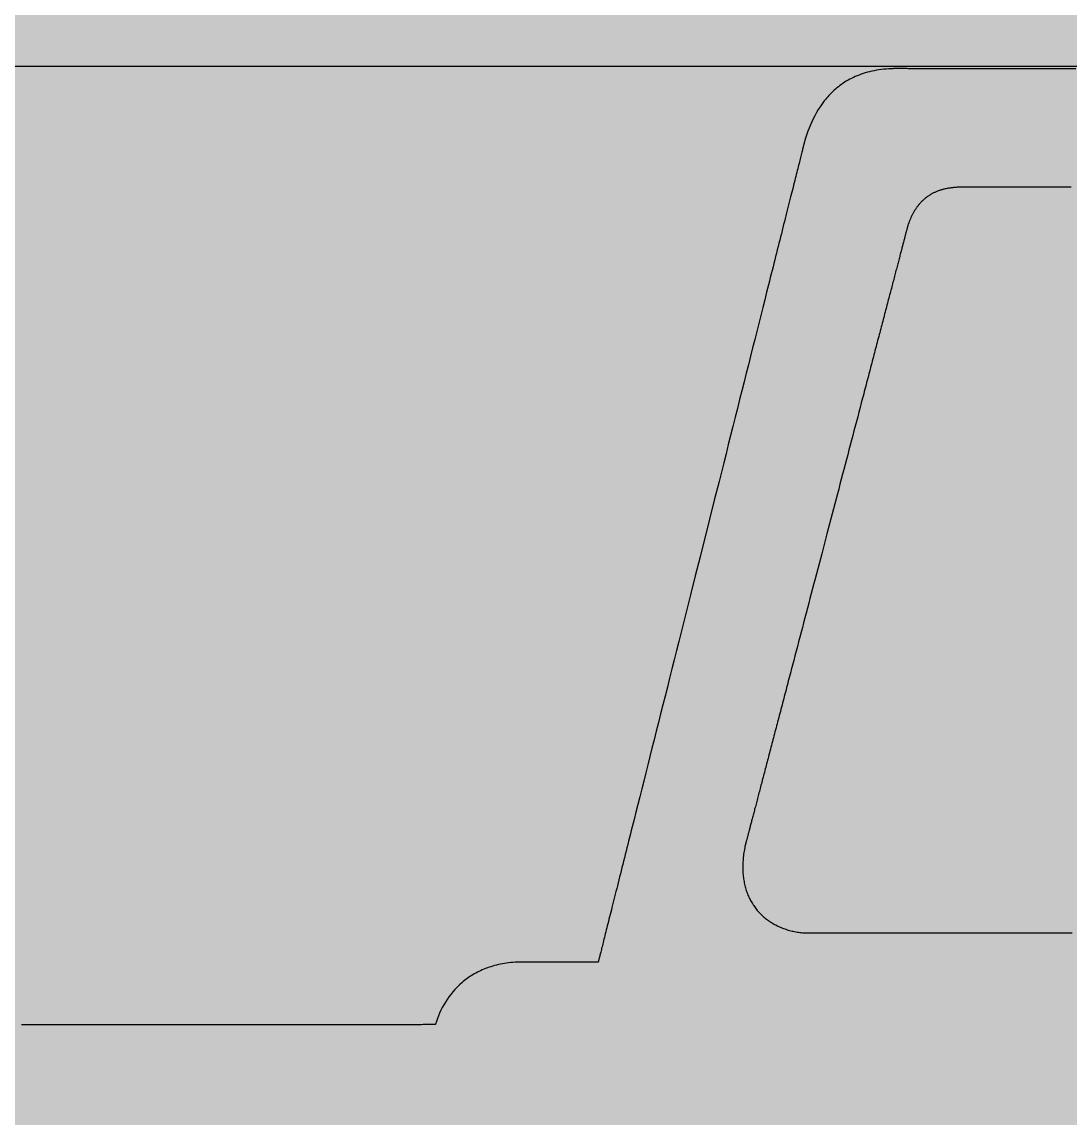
# Model space of a CAD drawing. Header units: millimetres. Extents: x 270.5 to 330.6, y -5.3 to 60.6.
# Drawn here: x 300.5 to 308.26, y 37.73 to 45.85 of the extents above; entities that cross this region are included whole.
import ezdxf

# ---------------------------------------------------------------- set-up
doc = ezdxf.new("R2010")
doc.units = ezdxf.units.MM
doc.layers.add('GSCOLORFILL', color=3, linetype='Continuous', lineweight=0)
doc.layers.add('GSDIMS', color=1, linetype='Continuous', lineweight=0)
for name, color, linetype in [('L18', 4, 'Continuous'), ('L25', 1, 'Continuous'), ('Wipeout Frame & Hatch Boundary', 153, 'Continuous')]:
    doc.layers.add(name, color=color, linetype=linetype)

# ---------------------------------------------------------------- blocks, each defined once
blk = doc.blocks.new('*U3')
at = {"layer": 'GSCOLORFILL', "true_color": 0xfedb00, "transparency": 33554687}
blk.add_hatch(color=40, dxfattribs=at).paths.add_polyline_path([(-300, -300), (300, -300), (300, 300), (-300, 300)])
blk = doc.blocks.new('3 Stacked Cars')
at = {"layer": 'L25'}
for points in [[(-45.2, 132.468), (-45.777, 132.469), (-46.345, 132.469), (-46.905, 132.469), (-47.456, 132.469), (-47.997, 132.47), (-48.53, 132.47), (-49.052, 132.47), (-49.565, 132.47), (-49.817, 132.471), (-50.067, 132.471), (-50.314, 132.471), (-50.558, 132.471), (-50.799, 132.471), (-51.038, 132.471), (-51.274, 132.471), (-51.507, 132.471), (-51.737, 132.472), (-51.964, 132.472), (-52.188, 132.472), (-52.409, 132.472), (-52.626, 132.472), (-52.841, 132.472), (-53.053, 132.472), (-53.261, 132.472), (-53.466, 132.472), (-53.668, 132.473), (-53.867, 132.473), (-54.062, 132.473), (-54.253, 132.473), (-54.442, 132.473), (-54.626, 132.473), (-54.808, 132.473), (-54.985, 132.473), (-55.159, 132.473), (-55.33, 132.473), (-55.497, 132.473), (-55.66, 132.473), (-55.819, 132.474), (-55.974, 132.474), (-56.126, 132.474), (-56.273, 132.474), (-56.417, 132.474), (-56.557, 132.474), (-56.693, 132.474), (-56.824, 132.474), (-56.952, 132.474), (-57.076, 132.474), (-57.195, 132.474), (-57.31, 132.474), (-57.421, 132.474), (-57.527, 132.474), (-57.63, 132.474), (-57.727, 132.475), (-57.821, 132.475), (-57.91, 132.475), (-57.994, 132.475), (-58.074, 132.475), (-58.15, 132.475), (-58.221, 132.475), (-58.287, 132.475), (-58.348, 132.475), (-58.405, 132.475), (-58.457, 132.475), (-58.504, 132.475), (-58.546, 132.475), (-58.584, 132.475), (-58.616, 132.475), (-58.644, 132.475), (-58.666, 132.475), (-58.683, 132.475), (-58.696, 132.475), (-58.703, 132.475), (-58.705, 132.475), (-58.705, 132.475), (-58.705, 132.475), (-58.711, 132.475), (-58.76, 132.474), (-58.859, 132.47), (-59.053, 132.46), (-59.244, 132.446), (-59.431, 132.429), (-59.614, 132.408), (-59.794, 132.383), (-59.969, 132.354), (-60.142, 132.322), (-60.31, 132.286), (-60.475, 132.247), (-60.637, 132.205), (-60.795, 132.16), (-60.95, 132.111), (-61.101, 132.059), (-61.249, 132.005), (-61.394, 131.947), (-61.535, 131.887), (-61.674, 131.823), (-61.809, 131.757), (-61.941, 131.689), (-62.07, 131.617), (-62.196, 131.544), (-62.318, 131.468), (-62.438, 131.389), (-62.555, 131.308), (-62.669, 131.225), (-62.78, 131.14), (-62.889, 131.053), (-62.994, 130.964), (-63.097, 130.873), (-63.197, 130.78), (-63.295, 130.686), (-63.39, 130.589), (-63.482, 130.492), (-63.572, 130.392), (-63.659, 130.291), (-63.744, 130.189), (-63.827, 130.085), (-63.985, 129.875), (-64.134, 129.659), (-64.274, 129.44), (-64.405, 129.218), (-64.528, 128.993), (-64.644, 128.766), (-64.752, 128.538), (-64.853, 128.308), (-64.946, 128.079), (-65.034, 127.85), (-65.115, 127.621), (-65.19, 127.395), (-65.26, 127.17), (-65.292, 127.058), (-65.3, 127.032), (-65.301, 127.029), (-65.303, 127.021), (-65.306, 127.007), (-65.311, 126.988), (-65.317, 126.964), (-65.324, 126.935), (-65.333, 126.901), (-65.343, 126.861), (-65.354, 126.817), (-65.367, 126.767), (-65.38, 126.713), (-65.395, 126.653), (-65.411, 126.589), (-65.429, 126.52), (-65.447, 126.446), (-65.467, 126.367), (-65.488, 126.284), (-65.51, 126.195), (-65.534, 126.103), (-65.558, 126.005), (-65.584, 125.903), (-65.61, 125.797), (-65.638, 125.686), (-65.667, 125.571), (-65.697, 125.451), (-65.729, 125.327), (-65.761, 125.199), (-65.794, 125.066), (-65.829, 124.929), (-65.864, 124.788), (-65.901, 124.643), (-65.938, 124.493), (-65.977, 124.34), (-66.016, 124.183), (-66.057, 124.021), (-66.098, 123.856), (-66.141, 123.687), (-66.184, 123.514), (-66.229, 123.337), (-66.274, 123.156), (-66.32, 122.972), (-66.368, 122.784), (-66.416, 122.592), (-66.465, 122.397), (-66.515, 122.198), (-66.566, 121.996), (-66.617, 121.79), (-66.67, 121.581), (-66.724, 121.368), (-66.778, 121.152), (-66.833, 120.933), (-66.889, 120.71), (-66.946, 120.484), (-67.003, 120.255), (-67.062, 120.023), (-67.121, 119.788), (-67.181, 119.55), (-67.241, 119.308), (-67.303, 119.064), (-67.365, 118.817), (-67.428, 118.566), (-67.491, 118.313), (-67.556, 118.058), (-67.621, 117.799), (-67.686, 117.538), (-67.753, 117.274), (-67.82, 117.007), (-67.887, 116.738), (-67.956, 116.466), (-68.094, 115.914), (-68.235, 115.353), (-68.379, 114.783), (-68.524, 114.203), (-68.672, 113.615), (-68.822, 113.018), (-68.974, 112.413), (-69.128, 111.8), (-69.284, 111.18), (-69.442, 110.553), (-69.601, 109.919), (-69.762, 109.278), (-69.925, 108.631), (-70.089, 107.979), (-70.254, 107.321), (-70.421, 106.658), (-70.589, 105.99), (-70.758, 105.318), (-70.928, 104.641), (-71.099, 103.961), (-71.271, 103.277), (-71.443, 102.59), (-71.617, 101.9), (-71.965, 100.514), (-72.315, 99.12), (-73.019, 96.321), (-73.371, 94.921), (-73.722, 93.524), (-74.071, 92.134), (-74.419, 90.752), (-74.591, 90.065), (-74.763, 89.381), (-74.934, 88.701), (-75.104, 88.025), (-75.273, 87.352), (-75.441, 86.685), (-75.607, 86.022), (-75.773, 85.364), (-75.937, 84.711), (-76.099, 84.065), (-76.26, 83.424), (-76.42, 82.79), (-76.577, 82.163), (-76.733, 81.543), (-76.887, 80.93), (-77.039, 80.326), (-77.189, 79.729), (-77.337, 79.141), (-77.483, 78.561), (-77.626, 77.991), (-77.767, 77.43), (-77.905, 76.879), (-77.974, 76.607), (-78.041, 76.338), (-78.108, 76.071), (-78.175, 75.807), (-78.24, 75.546), (-78.305, 75.287), (-78.37, 75.032), (-78.433, 74.779), (-78.496, 74.528), (-78.558, 74.281), (-78.62, 74.037), (-78.68, 73.796), (-78.74, 73.558), (-78.799, 73.322), (-78.858, 73.09), (-78.915, 72.861), (-78.972, 72.636), (-79.028, 72.413), (-79.083, 72.194), (-79.137, 71.978), (-79.191, 71.765), (-79.243, 71.556), (-79.295, 71.351), (-79.346, 71.148), (-79.396, 70.95), (-79.445, 70.754), (-79.493, 70.563), (-79.54, 70.375), (-79.586, 70.191), (-79.632, 70.01), (-79.676, 69.834), (-79.72, 69.661), (-79.762, 69.492), (-79.804, 69.326), (-79.844, 69.165), (-79.884, 69.008), (-79.922, 68.855), (-79.96, 68.706), (-79.996, 68.561), (-80.032, 68.42), (-80.066, 68.283), (-80.099, 68.15), (-80.131, 68.022), (-80.163, 67.898), (-80.193, 67.779), (-80.222, 67.663), (-80.249, 67.553), (-80.276, 67.446), (-80.302, 67.345), (-80.326, 67.247), (-80.349, 67.155), (-80.372, 67.067), (-80.393, 66.983), (-80.412, 66.905), (-80.431, 66.831), (-80.448, 66.762), (-80.464, 66.698), (-80.479, 66.639), (-80.493, 66.584), (-80.505, 66.535), (-80.516, 66.49), (-80.526, 66.451), (-80.535, 66.417), (-80.542, 66.388), (-80.548, 66.364), (-80.553, 66.345), (-80.556, 66.332), (-80.558, 66.324), (-80.559, 66.321), (-80.559, 66.321), (-80.561, 66.321), (-80.571, 66.321), (-80.59, 66.321), (-80.615, 66.321), (-80.648, 66.321), (-80.688, 66.321), (-80.735, 66.321), (-80.789, 66.321), (-80.849, 66.321), (-80.915, 66.321), (-80.987, 66.321), (-81.064, 66.321), (-81.147, 66.321), (-81.235, 66.321), (-81.328, 66.321), (-81.425, 66.321), (-81.526, 66.321), (-81.632, 66.321), (-81.741, 66.321), (-81.854, 66.321), (-81.97, 66.321), (-82.089, 66.321), (-82.336, 66.321), (-82.591, 66.321), (-82.853, 66.321), (-83.12, 66.321), (-83.39, 66.321), (-83.93, 66.321), (-84.196, 66.321), (-84.457, 66.321), (-84.71, 66.321), (-84.833, 66.321), (-84.954, 66.321), (-85.072, 66.321), (-85.186, 66.321), (-85.297, 66.321), (-85.405, 66.321), (-85.509, 66.321), (-85.608, 66.321), (-85.703, 66.321), (-85.793, 66.321), (-85.879, 66.321), (-85.959, 66.321), (-86.034, 66.321), (-86.103, 66.321), (-86.166, 66.321), (-86.223, 66.321), (-86.274, 66.321), (-86.318, 66.321), (-86.354, 66.321), (-86.384, 66.321), (-86.406, 66.321), (-86.42, 66.321), (-86.427, 66.321), (-86.427, 66.321), (-86.429, 66.321), (-86.434, 66.321), (-86.445, 66.32), (-86.465, 66.32), (-86.548, 66.316), (-86.712, 66.307), (-86.874, 66.295), (-87.033, 66.281), (-87.19, 66.263), (-87.344, 66.242), (-87.496, 66.219), (-87.646, 66.193), (-87.793, 66.164), (-87.938, 66.133), (-88.081, 66.099), (-88.221, 66.063), (-88.359, 66.024), (-88.495, 65.982), (-88.629, 65.938), (-88.76, 65.892), (-88.889, 65.844), (-89.015, 65.793), (-89.14, 65.74), (-89.262, 65.685), (-89.382, 65.628), (-89.499, 65.569), (-89.615, 65.507), (-89.728, 65.444), (-89.839, 65.379), (-89.948, 65.312), (-90.055, 65.243), (-90.159, 65.172), (-90.262, 65.099), (-90.362, 65.025), (-90.46, 64.949), (-90.556, 64.872), (-90.65, 64.793), (-90.831, 64.63), (-91.004, 64.462), (-91.169, 64.288), (-91.325, 64.11), (-91.474, 63.927), (-91.614, 63.739), (-91.747, 63.548), (-91.871, 63.354), (-91.988, 63.156), (-92.097, 62.956), (-92.198, 62.753), (-92.292, 62.548), (-92.379, 62.342), (-92.457, 62.135), (-92.529, 61.927), (-92.593, 61.718), (-92.601, 61.692), (-92.602, 61.688), (-92.602, 61.688), (-92.602, 61.688), (-92.603, 61.688), (-92.607, 61.688), (-92.613, 61.688), (-92.622, 61.688), (-92.634, 61.688), (-92.664, 61.688), (-92.706, 61.688), (-92.757, 61.688), (-92.818, 61.688), (-92.889, 61.688), (-92.97, 61.688), (-93.06, 61.688), (-93.159, 61.688), (-93.267, 61.688), (-93.384, 61.688), (-93.51, 61.688), (-93.645, 61.687), (-93.788, 61.687), (-93.939, 61.687), (-94.098, 61.687), (-94.265, 61.687), (-94.44, 61.687), (-94.623, 61.687), (-94.813, 61.687), (-95.01, 61.687), (-95.214, 61.687), (-95.426, 61.687), (-95.644, 61.687), (-95.868, 61.686), (-96.099, 61.686), (-96.336, 61.686), (-96.58, 61.686), (-96.829, 61.686), (-97.084, 61.686), (-97.345, 61.686), (-97.611, 61.686), (-97.882, 61.685), (-98.158, 61.685), (-98.439, 61.685), (-98.725, 61.685), (-99.016, 61.685), (-99.311, 61.685), (-99.61, 61.685), (-99.914, 61.684), (-100.221, 61.684), (-100.532, 61.684), (-100.847, 61.684), (-101.165, 61.684), (-101.486, 61.684), (-101.811, 61.683), (-102.138, 61.683), (-102.468, 61.683), (-103.136, 61.683), (-103.813, 61.682), (-104.498, 61.682), (-105.189, 61.682), (-105.885, 61.681), (-107.287, 61.681), (-108.693, 61.68), (-109.394, 61.68), (-110.093, 61.679), (-110.787, 61.679), (-111.476, 61.679), (-112.157, 61.678), (-112.831, 61.678), (-113.494, 61.678), (-113.822, 61.678), (-114.147, 61.677), (-114.469, 61.677), (-114.788, 61.677), (-115.103, 61.677), (-115.415, 61.677), (-115.723, 61.677), (-116.027, 61.676), (-116.327, 61.676), (-116.623, 61.676), (-116.914, 61.676), (-117.201, 61.676), (-117.483, 61.676), (-117.76, 61.676), (-118.032, 61.675), (-118.299, 61.675), (-118.561, 61.675), (-118.817, 61.675), (-119.067, 61.675), (-119.312, 61.675), (-119.55, 61.675), (-119.782, 61.675), (-120.008, 61.675), (-120.227, 61.674), (-120.439, 61.674), (-120.645, 61.674), (-120.843, 61.674), (-121.034, 61.674), (-121.218, 61.674), (-121.395, 61.674), (-121.563, 61.674), (-121.724, 61.674), (-121.876, 61.674), (-122.021, 61.674), (-122.157, 61.673), (-122.284, 61.673), (-122.403, 61.673), (-122.513, 61.673), (-122.614, 61.673), (-122.705, 61.673), (-122.787, 61.673), (-122.86, 61.673), (-122.923, 61.673), (-122.976, 61.673), (-123.019, 61.673), (-123.052, 61.673), (-123.064, 61.673), (-123.074, 61.673), (-123.081, 61.673), (-123.086, 61.673), (-123.09, 61.673), (-123.096, 61.673), (-123.108, 61.673), (-123.125, 61.673), (-123.147, 61.673), (-123.174, 61.673), (-123.206, 61.673), (-123.243, 61.673)], [(-45.554, 123.698), (-45.715, 123.698), (-45.874, 123.698), (-46.033, 123.698), (-46.19, 123.698), (-46.346, 123.698), (-46.501, 123.698), (-46.655, 123.698), (-46.807, 123.698), (-46.958, 123.698), (-47.108, 123.698), (-47.257, 123.698), (-47.404, 123.697), (-47.55, 123.697), (-47.694, 123.697), (-47.837, 123.697), (-47.979, 123.697), (-48.12, 123.697), (-48.259, 123.697), (-48.396, 123.697), (-48.532, 123.697), (-48.667, 123.697), (-48.801, 123.697), (-48.932, 123.697), (-49.063, 123.697), (-49.192, 123.696), (-49.319, 123.696), (-49.445, 123.696), (-49.57, 123.696), (-49.693, 123.696), (-49.814, 123.696), (-49.934, 123.696), (-50.052, 123.696), (-50.169, 123.696), (-50.284, 123.696), (-50.398, 123.696), (-50.509, 123.696), (-50.62, 123.696), (-50.728, 123.696), (-50.835, 123.696), (-50.941, 123.696), (-51.044, 123.695), (-51.146, 123.695), (-51.247, 123.695), (-51.345, 123.695), (-51.442, 123.695), (-51.537, 123.695), (-51.63, 123.695), (-51.722, 123.695), (-51.812, 123.695), (-51.9, 123.695), (-51.986, 123.695), (-52.07, 123.695), (-52.153, 123.695), (-52.234, 123.695), (-52.312, 123.695), (-52.389, 123.695), (-52.465, 123.695), (-52.538, 123.695), (-52.609, 123.695), (-52.679, 123.695), (-52.746, 123.695), (-52.812, 123.695), (-52.875, 123.695), (-52.937, 123.694), (-52.997, 123.694), (-53.054, 123.694), (-53.11, 123.694), (-53.164, 123.694), (-53.215, 123.694), (-53.265, 123.694), (-53.312, 123.694), (-53.358, 123.694), (-53.401, 123.694), (-53.443, 123.694), (-53.482, 123.694), (-53.519, 123.694), (-53.554, 123.694), (-53.587, 123.694), (-53.617, 123.694), (-53.646, 123.694), (-53.672, 123.694), (-53.696, 123.694), (-53.718, 123.694), (-53.738, 123.694), (-53.756, 123.694), (-53.771, 123.694), (-53.784, 123.694), (-53.795, 123.694), (-53.803, 123.694), (-53.809, 123.694), (-53.813, 123.694), (-53.815, 123.694), (-53.815, 123.694), (-53.815, 123.694), (-53.816, 123.694), (-53.821, 123.694), (-53.83, 123.694), (-53.847, 123.693), (-53.918, 123.691), (-53.988, 123.688), (-54.056, 123.684), (-54.125, 123.68), (-54.192, 123.675), (-54.259, 123.669), (-54.324, 123.662), (-54.39, 123.655), (-54.454, 123.646), (-54.517, 123.638), (-54.58, 123.628), (-54.642, 123.618), (-54.704, 123.607), (-54.764, 123.595), (-54.824, 123.583), (-54.884, 123.57), (-54.942, 123.556), (-55, 123.542), (-55.057, 123.527), (-55.113, 123.511), (-55.169, 123.494), (-55.224, 123.477), (-55.278, 123.46), (-55.332, 123.441), (-55.385, 123.422), (-55.437, 123.403), (-55.489, 123.382), (-55.54, 123.361), (-55.59, 123.34), (-55.639, 123.317), (-55.688, 123.295), (-55.737, 123.271), (-55.784, 123.247), (-55.831, 123.222), (-55.878, 123.197), (-55.924, 123.171), (-55.969, 123.145), (-56.013, 123.117), (-56.057, 123.09), (-56.101, 123.061), (-56.143, 123.033), (-56.185, 123.003), (-56.227, 122.973), (-56.268, 122.943), (-56.308, 122.911), (-56.348, 122.88), (-56.387, 122.848), (-56.426, 122.815), (-56.464, 122.781), (-56.501, 122.747), (-56.538, 122.713), (-56.575, 122.678), (-56.61, 122.643), (-56.646, 122.607), (-56.681, 122.57), (-56.715, 122.533), (-56.748, 122.495), (-56.782, 122.457), (-56.814, 122.419), (-56.846, 122.38), (-56.878, 122.34), (-56.909, 122.3), (-56.94, 122.26), (-56.97, 122.219), (-57, 122.177), (-57.029, 122.135), (-57.057, 122.093), (-57.086, 122.05), (-57.113, 122.006), (-57.141, 121.963), (-57.167, 121.918), (-57.194, 121.874), (-57.22, 121.829), (-57.245, 121.783), (-57.27, 121.737), (-57.295, 121.691), (-57.319, 121.644), (-57.366, 121.549), (-57.411, 121.452), (-57.455, 121.354), (-57.497, 121.254), (-57.537, 121.153), (-57.576, 121.05), (-57.613, 120.945), (-57.632, 120.893), (-57.641, 120.866), (-57.643, 120.86), (-57.643, 120.859), (-57.643, 120.859), (-57.643, 120.859), (-57.643, 120.859), (-57.644, 120.857), (-57.645, 120.853), (-57.646, 120.847), (-57.648, 120.839), (-57.651, 120.83), (-57.654, 120.818), (-57.657, 120.805), (-57.661, 120.789), (-57.666, 120.772), (-57.671, 120.752), (-57.676, 120.731), (-57.683, 120.708), (-57.689, 120.683), (-57.696, 120.657), (-57.704, 120.628), (-57.711, 120.598), (-57.72, 120.566), (-57.729, 120.532), (-57.738, 120.496), (-57.748, 120.458), (-57.758, 120.419), (-57.769, 120.378), (-57.78, 120.335), (-57.792, 120.291), (-57.804, 120.245), (-57.817, 120.197), (-57.83, 120.147), (-57.843, 120.095), (-57.857, 120.042), (-57.872, 119.988), (-57.886, 119.931), (-57.902, 119.873), (-57.917, 119.814), (-57.933, 119.752), (-57.95, 119.689), (-57.967, 119.625), (-57.984, 119.559), (-58.002, 119.491), (-58.02, 119.421), (-58.039, 119.351), (-58.058, 119.278), (-58.077, 119.204), (-58.097, 119.129), (-58.117, 119.052), (-58.138, 118.973), (-58.159, 118.893), (-58.18, 118.811), (-58.202, 118.728), (-58.224, 118.644), (-58.246, 118.558), (-58.269, 118.471), (-58.293, 118.382), (-58.316, 118.291), (-58.34, 118.2), (-58.365, 118.107), (-58.39, 118.012), (-58.415, 117.916), (-58.44, 117.819), (-58.466, 117.72), (-58.492, 117.621), (-58.519, 117.519), (-58.546, 117.417), (-58.573, 117.313), (-58.601, 117.207), (-58.629, 117.101), (-58.657, 116.993), (-58.686, 116.884), (-58.714, 116.773), (-58.744, 116.662), (-58.773, 116.549), (-58.803, 116.435), (-58.834, 116.319), (-58.864, 116.203), (-58.895, 116.085), (-58.926, 115.966), (-58.958, 115.846), (-58.99, 115.724), (-59.022, 115.602), (-59.054, 115.478), (-59.087, 115.354), (-59.12, 115.228), (-59.153, 115.101), (-59.187, 114.973), (-59.221, 114.843), (-59.255, 114.713), (-59.289, 114.582), (-59.324, 114.449), (-59.359, 114.316), (-59.394, 114.181), (-59.43, 114.046), (-59.466, 113.909), (-59.502, 113.771), (-59.538, 113.633), (-59.575, 113.493), (-59.612, 113.353), (-59.649, 113.211), (-59.686, 113.068), (-59.724, 112.925), (-59.762, 112.781), (-59.8, 112.635), (-59.838, 112.489), (-59.877, 112.342), (-59.915, 112.194), (-59.955, 112.045), (-59.994, 111.895), (-60.033, 111.745), (-60.073, 111.593), (-60.113, 111.441), (-60.153, 111.288), (-60.194, 111.134), (-60.234, 110.979), (-60.275, 110.823), (-60.316, 110.667), (-60.357, 110.51), (-60.399, 110.352), (-60.44, 110.193), (-60.482, 110.034), (-60.524, 109.873), (-60.566, 109.713), (-60.609, 109.551), (-60.651, 109.389), (-60.694, 109.226), (-60.737, 109.062), (-60.78, 108.898), (-60.823, 108.733), (-60.867, 108.567), (-60.91, 108.401), (-60.954, 108.234), (-60.998, 108.066), (-61.042, 107.898), (-61.086, 107.729), (-61.175, 107.39), (-61.265, 107.049), (-61.355, 106.705), (-61.446, 106.36), (-61.537, 106.012), (-61.628, 105.662), (-61.721, 105.311), (-61.813, 104.958), (-61.906, 104.603), (-62, 104.247), (-62.094, 103.889), (-62.188, 103.529), (-62.282, 103.169), (-62.377, 102.807), (-62.472, 102.444), (-62.568, 102.08), (-62.664, 101.715), (-62.759, 101.349), (-62.856, 100.983), (-62.952, 100.615), (-63.048, 100.247), (-63.242, 99.51), (-63.436, 98.771), (-63.63, 98.031), (-64.018, 96.552), (-64.211, 95.814), (-64.404, 95.077), (-64.501, 94.71), (-64.597, 94.344), (-64.693, 93.978), (-64.788, 93.613), (-64.884, 93.25), (-64.979, 92.887), (-65.074, 92.526), (-65.168, 92.165), (-65.262, 91.807), (-65.356, 91.449), (-65.449, 91.093), (-65.542, 90.739), (-65.635, 90.386), (-65.727, 90.035), (-65.818, 89.686), (-65.909, 89.339), (-66, 88.994), (-66.09, 88.651), (-66.179, 88.31), (-66.224, 88.14), (-66.268, 87.971), (-66.312, 87.803), (-66.356, 87.635), (-66.4, 87.468), (-66.444, 87.301), (-66.487, 87.136), (-66.53, 86.97), (-66.574, 86.806), (-66.617, 86.642), (-66.659, 86.478), (-66.702, 86.316), (-66.745, 86.154), (-66.787, 85.993), (-66.829, 85.832), (-66.871, 85.672), (-66.913, 85.513), (-66.954, 85.355), (-66.995, 85.198), (-67.036, 85.041), (-67.077, 84.885), (-67.118, 84.73), (-67.159, 84.575), (-67.199, 84.422), (-67.239, 84.269), (-67.279, 84.117), (-67.318, 83.966), (-67.358, 83.816), (-67.397, 83.667), (-67.436, 83.518), (-67.474, 83.371), (-67.513, 83.224), (-67.551, 83.078), (-67.589, 82.934), (-67.627, 82.79), (-67.664, 82.647), (-67.702, 82.505), (-67.739, 82.364), (-67.775, 82.224), (-67.812, 82.085), (-67.848, 81.947), (-67.884, 81.809), (-67.92, 81.673), (-67.955, 81.538), (-67.99, 81.404), (-68.025, 81.271), (-68.06, 81.14), (-68.094, 81.009), (-68.128, 80.879), (-68.162, 80.75), (-68.195, 80.623), (-68.228, 80.496), (-68.261, 80.371), (-68.294, 80.247), (-68.326, 80.124), (-68.358, 80.002), (-68.39, 79.881), (-68.421, 79.762), (-68.452, 79.644), (-68.483, 79.527), (-68.513, 79.411), (-68.543, 79.296), (-68.573, 79.182), (-68.602, 79.07), (-68.631, 78.959), (-68.66, 78.85), (-68.689, 78.741), (-68.717, 78.634), (-68.744, 78.528), (-68.772, 78.424), (-68.799, 78.32), (-68.826, 78.218), (-68.852, 78.118), (-68.878, 78.019), (-68.904, 77.921), (-68.929, 77.824), (-68.954, 77.729), (-68.979, 77.635), (-69.003, 77.543), (-69.027, 77.452), (-69.05, 77.363), (-69.073, 77.275), (-69.096, 77.188), (-69.118, 77.103), (-69.14, 77.019), (-69.162, 76.937), (-69.183, 76.856), (-69.204, 76.777), (-69.224, 76.699), (-69.244, 76.623), (-69.264, 76.548), (-69.283, 76.475), (-69.302, 76.404), (-69.32, 76.334), (-69.338, 76.265), (-69.355, 76.198), (-69.373, 76.133), (-69.389, 76.069), (-69.406, 76.007), (-69.421, 75.947), (-69.437, 75.888), (-69.452, 75.831), (-69.466, 75.775), (-69.48, 75.721), (-69.494, 75.669), (-69.507, 75.619), (-69.52, 75.57), (-69.533, 75.523), (-69.544, 75.478), (-69.556, 75.434), (-69.567, 75.392), (-69.577, 75.352), (-69.587, 75.314), (-69.597, 75.277), (-69.606, 75.242), (-69.615, 75.21), (-69.623, 75.178), (-69.631, 75.149), (-69.638, 75.121), (-69.645, 75.096), (-69.651, 75.072), (-69.657, 75.05), (-69.662, 75.03), (-69.667, 75.012), (-69.671, 74.995), (-69.675, 74.981), (-69.678, 74.968), (-69.681, 74.958), (-69.683, 74.949), (-69.685, 74.942), (-69.686, 74.938), (-69.687, 74.935), (-69.687, 74.934), (-69.687, 74.934), (-69.687, 74.934), (-69.687, 74.934), (-69.687, 74.933), (-69.688, 74.931), (-69.694, 74.901), (-69.718, 74.78), (-69.74, 74.661), (-69.76, 74.542), (-69.779, 74.424), (-69.795, 74.308), (-69.81, 74.192), (-69.822, 74.077), (-69.833, 73.963), (-69.842, 73.851), (-69.85, 73.739), (-69.855, 73.628), (-69.859, 73.518), (-69.86, 73.41), (-69.861, 73.302), (-69.859, 73.195), (-69.855, 73.09), (-69.85, 72.985), (-69.843, 72.881), (-69.835, 72.779), (-69.824, 72.678), (-69.812, 72.577), (-69.799, 72.478), (-69.783, 72.38), (-69.766, 72.282), (-69.748, 72.186), (-69.728, 72.091), (-69.706, 71.997), (-69.682, 71.905), (-69.657, 71.813), (-69.631, 71.722), (-69.603, 71.633), (-69.573, 71.544), (-69.542, 71.457), (-69.509, 71.371), (-69.475, 71.286), (-69.439, 71.202), (-69.402, 71.12), (-69.363, 71.038), (-69.323, 70.958), (-69.282, 70.878), (-69.239, 70.8), (-69.194, 70.723), (-69.148, 70.648), (-69.101, 70.573), (-69.052, 70.5), (-69.002, 70.428), (-68.951, 70.357), (-68.898, 70.287), (-68.844, 70.218), (-68.789, 70.151), (-68.732, 70.085), (-68.674, 70.02), (-68.615, 69.957), (-68.555, 69.894), (-68.493, 69.833), (-68.43, 69.773), (-68.366, 69.714), (-68.3, 69.657), (-68.234, 69.601), (-68.166, 69.546), (-68.097, 69.492), (-68.027, 69.44), (-67.955, 69.389), (-67.883, 69.339), (-67.809, 69.291), (-67.734, 69.244), (-67.658, 69.198), (-67.582, 69.153), (-67.504, 69.11), (-67.424, 69.068), (-67.344, 69.027), (-67.263, 68.988), (-67.181, 68.95), (-67.098, 68.914), (-67.013, 68.878), (-66.928, 68.844), (-66.842, 68.812), (-66.755, 68.781), (-66.666, 68.751), (-66.577, 68.722), (-66.487, 68.695), (-66.396, 68.67), (-66.304, 68.645), (-66.212, 68.623), (-66.118, 68.601), (-66.024, 68.581), (-65.928, 68.562), (-65.832, 68.545), (-65.735, 68.529), (-65.637, 68.515), (-65.538, 68.502), (-65.439, 68.49), (-65.389, 68.485), (-65.364, 68.483), (-65.358, 68.482), (-65.357, 68.482), (-65.357, 68.482), (-65.357, 68.482), (-65.357, 68.482), (-65.357, 68.482), (-65.356, 68.482), (-65.354, 68.482), (-65.352, 68.482), (-65.349, 68.482), (-65.345, 68.482), (-65.341, 68.482), (-65.336, 68.482), (-65.33, 68.482), (-65.324, 68.482), (-65.317, 68.482), (-65.309, 68.482), (-65.3, 68.482), (-65.291, 68.482), (-65.281, 68.482), (-65.271, 68.482), (-65.26, 68.482), (-65.248, 68.482), (-65.235, 68.482), (-65.222, 68.482), (-65.208, 68.482), (-65.193, 68.482), (-65.178, 68.482), (-65.162, 68.482), (-65.146, 68.482), (-65.128, 68.482), (-65.111, 68.482), (-65.092, 68.482), (-65.073, 68.482), (-65.053, 68.482), (-65.032, 68.482), (-65.011, 68.482), (-64.989, 68.482), (-64.967, 68.482), (-64.944, 68.482), (-64.92, 68.482), (-64.896, 68.482), (-64.871, 68.482), (-64.845, 68.482), (-64.819, 68.482), (-64.792, 68.482), (-64.764, 68.482), (-64.736, 68.482), (-64.707, 68.482), (-64.678, 68.482), (-64.648, 68.482), (-64.617, 68.482), (-64.586, 68.482), (-64.554, 68.482), (-64.522, 68.482), (-64.489, 68.482), (-64.455, 68.482), (-64.421, 68.482), (-64.386, 68.482), (-64.35, 68.482), (-64.314, 68.482), (-64.277, 68.482), (-64.202, 68.482), (-64.124, 68.482), (-64.044, 68.482), (-63.962, 68.482), (-63.877, 68.482), (-63.79, 68.482), (-63.701, 68.482), (-63.609, 68.482), (-63.515, 68.482), (-63.419, 68.482), (-63.32, 68.482), (-63.22, 68.482), (-63.117, 68.481), (-63.012, 68.481), (-62.904, 68.481), (-62.795, 68.481), (-62.683, 68.481), (-62.57, 68.481), (-62.454, 68.481), (-62.336, 68.481), (-62.216, 68.481), (-62.094, 68.481), (-61.969, 68.481), (-61.843, 68.481), (-61.715, 68.481), (-61.585, 68.481), (-61.452, 68.481), (-61.318, 68.481), (-61.182, 68.481), (-61.043, 68.481), (-60.903, 68.481), (-60.761, 68.481), (-60.617, 68.481), (-60.471, 68.481), (-60.324, 68.481), (-60.174, 68.481), (-60.022, 68.481), (-59.869, 68.481), (-59.714, 68.481), (-59.557, 68.481), (-59.398, 68.481), (-59.238, 68.481), (-59.075, 68.481), (-58.911, 68.481), (-58.746, 68.48), (-58.578, 68.48), (-58.409, 68.48), (-58.238, 68.48), (-58.066, 68.48), (-57.892, 68.48), (-57.716, 68.48), (-57.538, 68.48), (-57.359, 68.48), (-57.179, 68.48), (-56.996, 68.48), (-56.813, 68.48), (-56.627, 68.48), (-56.441, 68.48), (-56.252, 68.48), (-56.062, 68.48), (-55.871, 68.48), (-55.678, 68.48), (-55.484, 68.48), (-55.288, 68.48), (-55.091, 68.48), (-54.893, 68.48), (-54.693, 68.48), (-54.491, 68.48), (-54.289, 68.479), (-54.085, 68.479), (-53.879, 68.479), (-53.672, 68.479), (-53.464, 68.479), (-53.255, 68.479), (-53.045, 68.479), (-52.833, 68.479), (-52.62, 68.479), (-52.406, 68.479), (-52.19, 68.479), (-51.973, 68.479), (-51.755, 68.479), (-51.536, 68.479), (-51.316, 68.479), (-51.095, 68.479), (-50.872, 68.479), (-50.649, 68.479), (-50.424, 68.479), (-50.199, 68.479), (-49.972, 68.478), (-49.744, 68.478), (-49.515, 68.478), (-49.285, 68.478), (-49.054, 68.478), (-48.822, 68.478), (-48.59, 68.478), (-48.356, 68.478), (-48.121, 68.478), (-47.885, 68.478), (-47.649, 68.478), (-47.411, 68.478), (-47.173, 68.478), (-46.934, 68.478), (-46.694, 68.478), (-46.453, 68.478), (-46.211, 68.478), (-45.969, 68.478), (-45.726, 68.477), (-45.482, 68.477)]]:
    blk.add_lwpolyline(points, dxfattribs=at)

msp = doc.modelspace()

# ---------------------------------------------------------------- linework, layer by layer
at = {"layer": 'Wipeout Frame & Hatch Boundary'}
msp.add_lwpolyline([(278.7291, 15.4832), (322.271, 15.4832), (322.271, 45.5168), (278.7291, 45.5168)], close=True, dxfattribs=at)

# ---------------------------------------------------------------- block references
at = {"layer": 'GSDIMS', "xscale": 0.1, "yscale": 0.1, "zscale": 0.1}
msp.add_blockref('*U3', (300.5, 30.5), dxfattribs=at)
at = {"layer": 'L18', "xscale": 0.1, "yscale": 0.1, "zscale": 0.1}
msp.add_blockref('3 Stacked Cars', (312.8207, 32.2525), dxfattribs=at)

doc.saveas('drawing.dxf')
